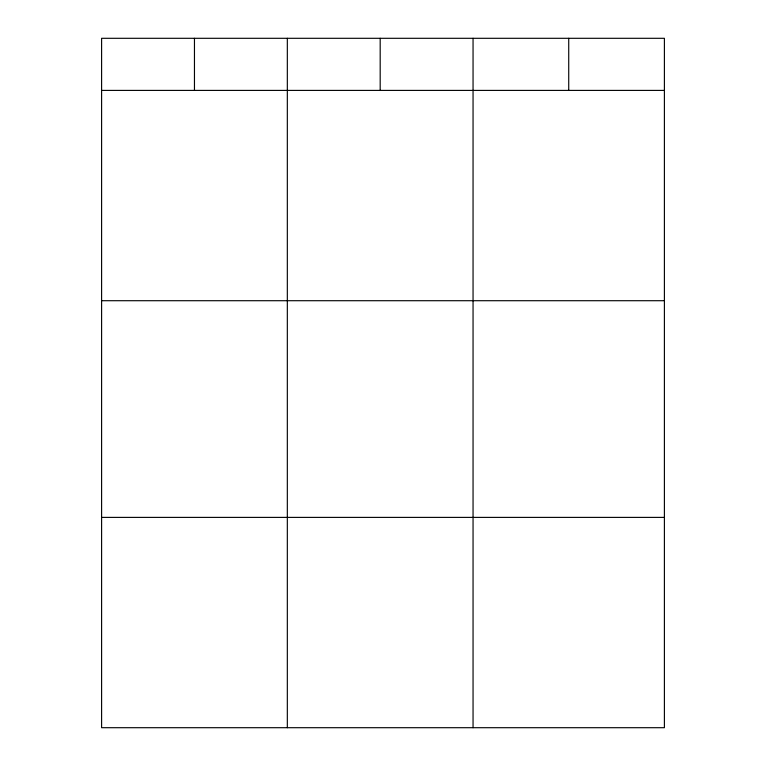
<?xml version="1.0" encoding="UTF-8"?>
<svg xmlns="http://www.w3.org/2000/svg" width="766" height="766" viewBox="0 0 766 766"><rect width="100%" height="100%" fill="white"/><g stroke="black" fill="none" stroke-linecap="round" stroke-linejoin="round"><path stroke-width="1.15" d="M664.4 300.712L664.4 38.3L101.6 38.3L101.6 727.7L664.4 727.7L664.4 300.712L101.6 300.712M101.6 90.407L664.4 90.407M101.6 517.395L664.4 517.395M568.726 38.3L568.726 90.407M473.053 38.3L473.053 727.7M380.185 38.3L380.185 90.407M287.327 38.3L287.327 727.7M194.459 38.3L194.459 90.407"/></g></svg>
